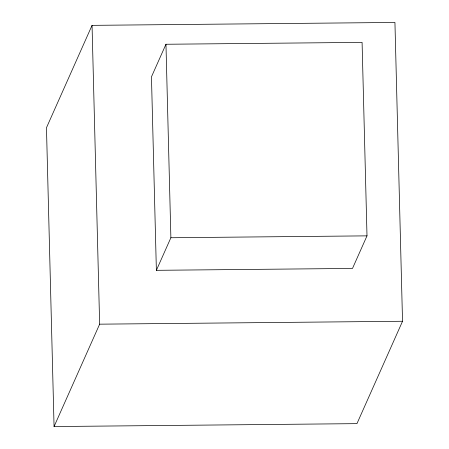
<?xml version="1.0" encoding="UTF-8"?>
<svg xmlns="http://www.w3.org/2000/svg" width="449" height="449" viewBox="0 0 449 449"><rect width="100%" height="100%" fill="white"/><g stroke="black" fill="none" stroke-linecap="round" stroke-linejoin="round"><path stroke-width="0.67" d="M92.051 25.357L46.466 127.735L54.065 426.55L356.949 423.643L402.534 321.265L394.935 22.45L92.051 25.357L99.644 324.172L54.065 426.55M165.962 44.26L151.459 76.835L156.375 270.32L352.499 268.435L367.001 235.86L362.085 42.38L165.962 44.26L170.878 237.746L156.375 270.32M170.878 237.746L367.001 235.86M99.644 324.172L402.534 321.265"/></g></svg>
